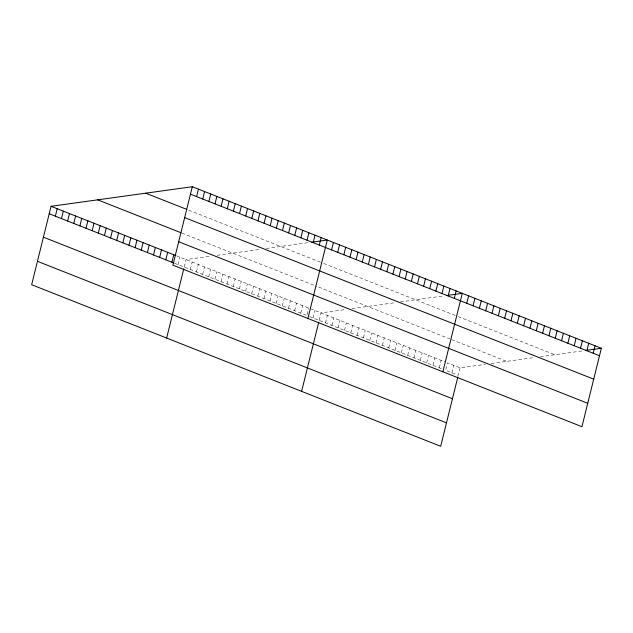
<?xml version="1.0" encoding="UTF-8"?>
<svg xmlns="http://www.w3.org/2000/svg" width="633" height="633" viewBox="0 0 633 633"><rect width="100%" height="100%" fill="white"/><g stroke="black" fill="none" stroke-linecap="round" stroke-linejoin="round"><path stroke-width="0.47" stroke-dasharray="3.17 2.37" d="M178.063 264.649L179.907 257.18M184.195 267.071L186.047 259.601L211.295 256.104M190.335 269.492L192.179 262.03M196.467 271.913L198.319 264.452M202.607 274.342L204.451 266.873M208.74 276.763L210.591 269.294M214.88 279.185L216.723 271.723M221.012 281.606L222.863 274.144M227.152 284.035L228.996 276.566M233.284 286.456L235.128 278.995M239.416 288.877L241.268 281.416M245.557 291.299L247.4 283.837M251.689 293.728L253.54 286.258M257.829 296.149L259.672 288.688M263.961 298.57L265.813 291.109M270.101 300.991L271.945 293.53M276.233 303.421L278.077 295.951M282.365 305.842L284.217 298.38M288.506 308.263L290.349 300.802M294.638 310.684L296.489 303.223M300.778 313.113L302.621 305.644M307.14 314.601L308.762 308.073M313.05 317.956L314.894 310.494M319.182 320.377L321.034 312.916L346.275 309.418M325.504 322.877L327.348 315.416M331.827 325.37L333.67 317.908M338.149 327.87L339.992 320.409M344.471 330.371L346.314 322.901M350.793 332.863L352.636 325.402M357.115 335.363L358.958 327.894M363.437 337.856L365.281 330.394M369.759 340.356L371.603 332.887M376.073 342.849L377.925 335.387M382.395 345.349L384.247 337.88M388.717 347.841L390.569 340.38M395.039 350.342L396.891 342.872M401.362 352.834L403.213 345.373M407.684 355.335L409.535 347.873M414.006 357.827L415.857 350.365M420.328 360.327L422.171 352.866M426.65 362.828L428.494 355.358M432.972 365.32L434.816 357.859M439.294 367.82L441.138 360.351M451.938 372.813L453.782 365.344M460.104 367.844L458.26 375.306L445.616 370.313L447.46 362.851L460.104 367.844L485.353 364.347M217.119 255.297L260.669 249.26M266.271 248.484L307.867 242.724M352.106 308.611L395.657 302.574M400.46 301.909L442.855 296.03M491.176 363.54L533.928 357.613M540.329 356.727L581.925 350.959M188.65 210.14L321.881 262.758M323.629 263.455L457.208 316.207M458.11 316.563L554.737 354.725M181.821 233.063L316.801 286.377M318.557 287.073L449.818 338.916M451.63 339.628L506.716 361.38M176.401 255.795L445.656 362.139M174.558 263.265L306.91 315.535M309.545 316.571L443.804 369.601"/><path stroke-width="0.95" d="M192.305 186.719L172.896 265.156L581.941 426.705L601.35 348.269L192.305 186.719L51.059 206.295L31.65 284.731L440.695 446.281L457.841 376.983M55.348 216.177L57.199 208.716M61.488 218.607L63.332 211.137M67.62 221.028L69.472 213.566M73.76 223.449L75.604 215.988M79.893 225.87L81.744 218.409M86.025 228.299L87.876 220.83M92.165 230.721L94.008 223.259M98.297 233.142L100.149 225.68M104.437 235.571L106.281 228.102M110.569 237.992L112.421 230.523M116.709 240.413L118.553 232.952M122.842 242.835L124.693 235.373M128.982 245.264L130.825 237.794M135.114 247.685L136.957 240.216M141.246 250.106L143.098 242.645M147.386 252.527L149.23 245.066M153.518 254.957L155.37 247.487M159.658 257.378L161.502 249.908M165.791 259.799L167.642 252.338M171.931 262.22L173.774 254.759M196.594 196.602L198.446 189.14M166.637 338.046L183.784 268.74M202.734 199.031L204.578 191.562M208.866 201.452L210.718 193.991M215.006 203.873L216.85 196.412M221.139 206.295L222.982 198.833M227.271 208.724L229.122 201.254M233.411 211.145L235.254 203.684M239.543 213.566L241.395 206.105M245.683 215.988L247.527 208.526M251.815 218.417L253.667 210.947M257.955 220.838L259.799 213.376M264.088 223.259L265.931 215.798M270.22 225.68L272.071 218.219M276.36 228.109L278.204 220.64M282.492 230.531L284.344 223.069M288.632 232.952L290.476 225.49M294.764 235.373L296.616 227.912M300.904 237.802L302.748 230.333M307.037 240.224L308.888 232.762M313.177 242.645L315.02 235.183M319.309 245.066L321.153 237.604M307.883 318.47L327.293 240.026L311.752 242.186M331.581 249.916L333.425 242.455M301.617 391.352L318.771 322.055M337.713 252.338L339.565 244.876M343.854 254.759L345.697 247.297M349.986 257.188L351.837 249.719M356.126 259.609L357.969 252.148M362.258 262.03L364.102 254.569M368.39 264.452L370.242 256.99M374.53 266.881L376.374 259.411M380.662 269.302L382.514 261.84M386.803 271.723L388.646 264.262M392.935 274.144L394.786 266.683M399.075 276.574L400.918 269.104M405.207 278.995L407.059 271.533M411.347 281.416L413.191 273.954M417.479 283.845L419.323 276.376M423.612 286.266L425.463 278.797M429.752 288.688L431.595 281.226M435.884 291.109L437.735 283.647M442.024 293.538L443.868 286.069M448.156 295.959L450.008 288.49M454.296 298.38L456.14 290.919M442.863 371.777L462.272 293.34L446.74 295.492M466.75 303.302L468.594 295.833M473.073 305.794L474.916 298.333M479.395 308.295L481.238 300.833M485.717 310.787L487.56 303.326M492.039 313.288L493.882 305.826M498.361 315.788L500.205 308.318M504.683 318.28L506.527 310.819M510.997 320.781L512.849 313.311M517.319 323.273L519.171 315.812M523.641 325.773L525.493 318.304M529.963 328.266L531.815 320.804M536.286 330.766L538.137 323.297M542.608 333.259L544.459 325.797M548.93 335.759L550.781 328.29M555.252 338.251L557.095 330.79M561.574 340.752L563.417 333.29M567.896 343.244L569.74 335.783M574.218 345.745L576.062 338.283M580.54 348.237L582.384 340.776M586.862 350.737L588.706 343.276M593.184 353.238L595.028 345.768M585.81 350.421L601.35 348.269M190.462 194.181L599.506 355.73M145.693 193.176L186.893 209.444M184.662 217.602L593.707 379.151M97.672 199.83L180.943 232.722M178.688 241.735L587.733 403.284M51.059 206.295L175.531 255.447M49.216 213.756L173.679 262.917M43.416 237.177L452.46 398.727M37.45 261.31L446.487 422.86"/></g></svg>
